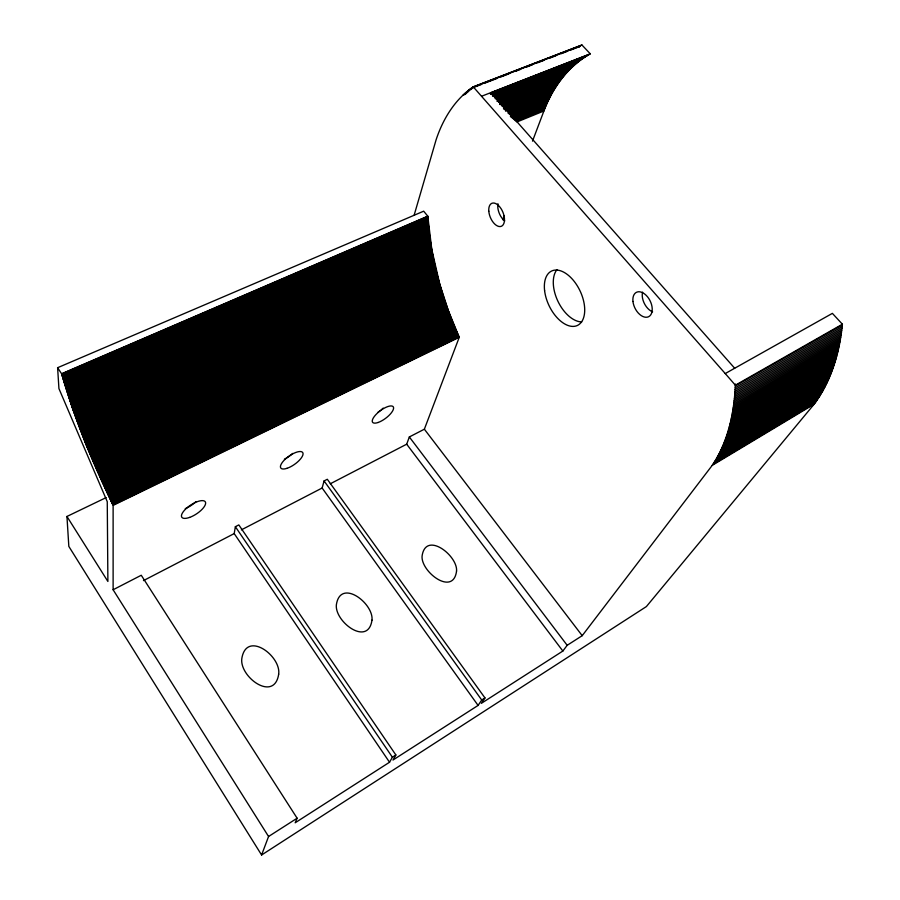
<?xml version="1.0" encoding="UTF-8"?>
<svg xmlns="http://www.w3.org/2000/svg" width="900" height="900" viewBox="0 0 900 900"><rect width="100%" height="100%" fill="white"/><g stroke="black" fill="none" stroke-linecap="round" stroke-linejoin="round"><path stroke-width="1.35" d="M241.357 529.875L322.132 488.014L324.079 480.938L327.308 479.272L484.976 697.939L481.32 703.361L562.86 651.038L567.18 645.3L582.21 635.67L712.204 465.39C728.303 441.551 734.299 412.369 735.401 384.019M106.177 497.576L66.949 516.465L68.828 546.401L261.596 855L646.391 606.566L814.129 404.19C831.341 381.127 839.678 352.575 842.389 324.214L832.376 313.369L725.242 373.556L473.254 86.85C454.916 99.293 442.879 119.138 436.072 139.894L414.124 215.246M261.596 855L268.56 836.505L113.119 589.759L141.255 575.257L297.124 818.212L295.178 822.78L389.531 762.244L234.203 533.587L235.361 526.702L238.826 524.914L395.876 754.976L392.996 760.016L478.091 705.42L481.725 700.009L484.976 697.939M330.266 483.795L406.688 444.195L409.331 436.961L424.361 429.199L459.236 337.32L448.358 310.646L439.673 283.826L431.809 249.581L427.793 216.18L423.675 211.185L57.611 367.706L58.928 388.586L107.258 501.683L107.888 581.456L66.949 516.465M502.762 219.724L504.248 215.797M532.507 141.131L543.904 110.992C552.611 87.649 568.204 66.071 590.288 53.831L581.951 45L473.254 86.85M389.531 762.244L392.389 757.215L395.876 754.976M578.419 47.374L580.5 45.945L471.938 87.761M268.56 836.505L297.124 818.212M581.951 45L472.905 87.086M715.826 459.709L818.212 398.396M715.117 460.879L817.414 399.589M714.409 462.026L816.604 400.759M713.689 463.174L815.794 401.918M712.957 464.287L814.972 403.065M712.204 465.39L814.129 404.19M719.809 452.351L822.758 390.938M719.179 453.623L822.026 392.22M718.526 454.871L821.284 393.48M717.863 456.098L820.53 394.729M717.199 457.324L819.765 395.966M716.512 458.527L819 397.192M722.824 445.781L826.256 384.311M722.25 447.131L825.581 385.661M721.654 448.459L824.895 387.011M721.058 449.775L824.197 388.327M720.439 451.069L823.477 389.644M725.558 438.829L829.451 377.325M725.029 440.246L828.844 378.754M724.5 441.652L828.214 380.16M723.949 443.048L827.572 381.566M723.398 444.42L826.92 382.95M727.515 432.99L831.803 371.486M727.043 434.475L831.229 372.971M726.559 435.938L830.655 374.434M726.064 437.389L830.059 375.885M729.27 426.915L833.951 365.423M728.854 428.456L833.434 366.964M728.415 429.986L832.905 368.483M727.976 431.494L832.354 369.99M730.462 422.201L835.425 360.743M730.08 423.787L834.941 362.317M729.686 425.363L834.457 363.881M731.857 415.733L837.202 354.319M731.531 417.375L836.786 355.939M731.183 418.995L836.347 357.559M730.834 420.604L835.886 359.156M732.769 410.726L838.406 349.369M732.476 412.414L838.024 351.034M732.173 414.079L837.619 352.676M733.545 405.608L839.475 344.306M733.298 407.329L839.137 346.005M733.039 409.039L838.778 347.692M734.209 400.376L840.42 339.142M733.995 402.131L840.127 340.875M733.781 403.886L839.801 342.596M734.738 395.032L841.241 333.877M734.569 396.821L840.982 335.644M734.4 398.61L840.712 337.399M735.019 391.41L841.714 330.311M734.884 393.221L841.489 332.1M842.389 324.214L735.356 385.189L725.242 373.556M735.334 385.886L842.321 324.889M735.244 387.743L842.13 326.711M735.131 389.576L841.939 328.522M143.46 580.613L234.203 533.587M57.611 367.706L61.594 373.759L72.596 408.577L86.209 444.938L112.039 503.156L458.359 335.351M112.343 503.764L458.595 335.891M112.039 503.156L112.635 504.382L458.843 336.431M112.635 504.382L112.927 504.99L459.079 336.971M113.119 589.759L113.119 505.373L459.236 337.32M109.688 498.285L456.457 330.998M109.98 498.892L456.683 331.549M110.272 499.5L456.919 332.089M110.565 500.108L457.155 332.629M110.869 500.726L457.402 333.18M111.161 501.334L457.639 333.72M111.454 501.941L457.875 334.26M111.746 502.549L458.111 334.8M107.37 493.391L454.601 326.632M107.663 494.01L454.838 327.173M107.944 494.618L455.062 327.724M108.236 495.225L455.287 328.275M108.529 495.844L455.524 328.815M108.821 496.451L455.749 329.366M109.114 497.059L455.985 329.906M109.395 497.666L456.221 330.457M105.367 489.116L453.037 322.796M105.649 489.724L453.251 323.348M105.941 490.331L453.476 323.887M106.222 490.95L453.701 324.439M106.504 491.558L453.926 324.99M106.796 492.176L454.151 325.541M107.089 492.784L454.376 326.081M103.106 484.211L451.282 318.386M103.388 484.819L451.496 318.938M103.669 485.438L451.721 319.489M103.95 486.045L451.935 320.04M104.231 486.664L452.149 320.591M104.513 487.271L452.374 321.142M104.794 487.89L452.588 321.694M105.086 488.498L452.812 322.245M101.149 479.914L449.798 314.527M101.43 480.532L450.011 315.079M101.7 481.14L450.225 315.63M101.981 481.759L450.428 316.181M102.263 482.366L450.641 316.733M102.544 482.985L450.855 317.284M102.825 483.593L451.069 317.835M98.944 475.009L448.155 310.095M99.214 475.616L448.358 310.646M99.495 476.235L448.56 311.197M99.765 476.843L448.774 311.76M100.046 477.461L448.976 312.311M100.316 478.08L449.179 312.863M100.597 478.688L449.381 313.414M100.867 479.306L449.595 313.965M96.772 470.093L446.569 305.64M97.043 470.711L446.771 306.202M97.312 471.319L446.963 306.754M97.582 471.938L447.165 307.316M97.853 472.545L447.356 307.868M98.123 473.164L447.559 308.43M98.404 473.782L447.761 308.981M98.674 474.39L447.964 309.532M94.635 465.176L445.05 301.185M94.905 465.795L445.23 301.748M95.175 466.402L445.421 302.299M95.434 467.021L445.613 302.861M95.704 467.64L445.804 303.412M95.974 468.248L445.995 303.975M96.233 468.866L446.186 304.526M96.502 469.474L446.377 305.089M92.801 460.879L443.756 297.281M93.06 461.498L443.936 297.832M93.319 462.105L444.116 298.395M93.589 462.724L444.308 298.957M93.847 463.343L444.488 299.509M94.106 463.95L444.668 300.071M94.376 464.569L444.859 300.634M90.731 455.974L442.339 292.804M90.99 456.581L442.507 293.355M91.249 457.2L442.688 293.918M91.496 457.808L442.856 294.48M91.755 458.426L443.036 295.043M92.014 459.045L443.216 295.594M92.272 459.652L443.396 296.156M92.543 460.271L443.576 296.719M88.695 451.069L440.978 288.315M88.954 451.676L441.146 288.877M89.201 452.295L441.304 289.44M89.449 452.902L441.473 290.002M89.707 453.521L441.652 290.565M89.966 454.129L441.821 291.116M90.214 454.748L441.99 291.679M90.472 455.355L442.159 292.241M86.704 446.164L439.673 283.826M86.951 446.782L439.83 284.389M87.199 447.39L439.999 284.951M87.446 447.998L440.156 285.514M87.694 448.616L440.314 286.076M87.941 449.224L440.483 286.639M88.189 449.843L440.64 287.19M88.448 450.45L440.809 287.752M84.983 441.889L438.581 279.9M85.23 442.496L438.739 280.451M85.478 443.104L438.896 281.014M85.714 443.723L439.043 281.576M85.961 444.33L439.2 282.139M86.209 444.938L439.358 282.701M86.456 445.556L439.515 283.264M83.059 436.995L437.4 275.4M83.295 437.614L437.546 275.963M83.543 438.221L437.692 276.525M83.779 438.829L437.839 277.088M84.015 439.436L437.985 277.65M84.263 440.055L438.131 278.213M84.499 440.662L438.289 278.775M84.746 441.27L438.435 279.338M81.18 432.124L436.275 270.9M81.416 432.731L436.41 271.463M81.641 433.339L436.556 272.025M81.877 433.957L436.691 272.588M82.114 434.565L436.826 273.15M82.35 435.173L436.973 273.713M82.586 435.78L437.119 274.275M82.823 436.387L437.254 274.838M79.335 427.264L435.218 266.4M79.56 427.871L435.341 266.963M79.796 428.479L435.476 267.525M80.021 429.086L435.6 268.088M80.246 429.694L435.735 268.65M80.483 430.301L435.87 269.213M80.719 430.909L436.005 269.775M80.944 431.516L436.14 270.338M77.535 422.415L434.216 261.911M77.76 423.022L434.34 262.474M77.985 423.63L434.464 263.036M78.199 424.238L434.588 263.599M78.424 424.834L434.711 264.161M78.66 425.441L434.835 264.724M78.885 426.049L434.959 265.286M79.11 426.656L435.082 265.838M75.769 417.589L433.282 257.423M75.994 418.185L433.395 257.985M76.207 418.793L433.507 258.548M76.433 419.4L433.631 259.099M76.646 419.996L433.744 259.661M76.871 420.604L433.856 260.224M77.085 421.211L433.98 260.786M77.31 421.808L434.093 261.349M74.059 412.774L432.416 252.934M74.272 413.37L432.517 253.496M74.486 413.978L432.63 254.059M74.7 414.574L432.731 254.621M74.914 415.181L432.844 255.172M75.127 415.777L432.945 255.735M75.341 416.385L433.058 256.298M75.555 416.981L433.17 256.86M72.383 407.981L431.606 248.456M72.596 408.577L431.707 249.019M72.799 409.174L431.809 249.581M73.013 409.77L431.899 250.132M73.215 410.377L432 250.695M73.429 410.974L432.101 251.257M73.631 411.57L432.202 251.82M73.845 412.166L432.315 252.371M70.56 402.615L430.785 243.439M70.763 403.2L430.875 243.99M70.954 403.796L430.965 244.553M71.156 404.392L431.055 245.104M71.359 404.989L431.145 245.666M71.561 405.585L431.235 246.229M71.775 406.181L431.325 246.78M71.977 406.777L431.415 247.343M72.18 407.385L431.516 247.905M68.985 397.868L430.121 238.984M69.176 398.452L430.2 239.535M69.367 399.049L430.279 240.086M69.57 399.645L430.369 240.649M69.761 400.23L430.447 241.2M69.964 400.826L430.526 241.763M70.155 401.423L430.616 242.314M70.358 402.019L430.695 242.876M67.455 393.142L429.525 234.54M67.646 393.728L429.604 235.091M67.826 394.324L429.671 235.643M68.017 394.909L429.739 236.205M68.209 395.505L429.817 236.756M68.4 396.09L429.896 237.308M68.591 396.675L429.964 237.87M68.794 397.271L430.043 238.421M65.79 387.866L428.94 229.556M65.97 388.451L429.007 230.107M66.15 389.036L429.064 230.659M66.341 389.621L429.131 231.21M66.521 390.206L429.188 231.773M66.712 390.791L429.255 232.324M66.892 391.376L429.322 232.875M67.084 391.961L429.39 233.426M67.264 392.558L429.457 233.977M64.361 383.197L428.49 225.146M64.541 383.782L428.546 225.697M64.721 384.368L428.603 226.249M64.89 384.941L428.647 226.8M65.07 385.526L428.704 227.351M65.25 386.111L428.76 227.903M65.43 386.696L428.827 228.454M65.61 387.281L428.884 229.005M62.82 378L428.074 220.219M62.989 378.574L428.108 220.759M63.157 379.147L428.152 221.31M63.326 379.733L428.197 221.861M63.495 380.306L428.243 222.401M63.675 380.88L428.299 222.953M63.844 381.465L428.344 223.504M64.013 382.039L428.389 224.055M64.192 382.624L428.445 224.595M61.594 373.759L427.793 216.18M61.661 373.973L427.804 216.394M61.819 374.546L427.838 216.934M61.988 375.12L427.871 217.485M62.156 375.694L427.916 218.025M62.314 376.267L427.95 218.576M62.483 376.841L427.984 219.116M62.651 377.426L428.029 219.667M516.904 121.984L543.904 110.992M512.775 118.541L546.356 104.951M513.585 119.205L545.85 106.144M514.406 119.891L545.344 107.336M515.227 120.566L544.86 108.54M516.071 121.264L544.376 109.755M510.109 114.784L549.045 99.112M510.885 115.414L548.483 100.26M510.379 116.573L547.942 101.419M511.166 117.225L547.403 102.589M511.965 117.877L546.874 103.759M507.656 111.24L551.981 93.476M508.387 111.836L551.374 94.59M507.836 112.95L550.778 95.704M508.59 113.546L550.192 96.829M509.344 114.165L549.608 97.965M503.483 108.698L555.165 88.076M504.169 109.237L554.512 89.134M504.855 109.8L553.86 90.214M505.553 110.362L553.23 91.294M505.62 111.195L552.6 92.385M502.144 104.591L559.316 81.9M501.48 105.593L558.596 82.901M502.132 106.099L557.887 83.914M502.774 106.605L557.201 84.938M503.438 107.111L556.515 85.972M504.101 107.64L555.829 87.019M497.902 101.498L564.592 75.15M498.488 101.903L563.805 76.084M499.084 102.33L563.029 77.029M499.68 102.758L562.275 77.985M500.287 103.196L561.521 78.941M499.601 104.175L560.767 79.92M500.22 104.636L560.036 80.899M495.338 97.414L572.062 67.264M495.832 97.718L571.196 68.096M495.045 98.55L570.341 68.94M496.856 98.381L569.486 69.795M496.08 99.236L568.642 70.65M496.609 99.596L567.821 71.528M497.137 99.968L567 72.416M497.689 100.35L566.19 73.316M496.946 101.25L565.38 74.228M491.512 94.388L582.221 58.916M491.918 94.567L581.254 59.614M492.334 94.748L580.298 60.322M492.75 94.95L579.341 61.042M493.346 95.096L578.396 61.785M492.491 95.828L577.462 62.527M492.941 96.052L576.54 63.281M493.402 96.3L575.629 64.058M493.875 96.559L574.729 64.845M494.359 96.829L573.829 65.633M494.843 97.121L572.94 66.442M481.601 96.233L590.288 53.831M491.49 92.576L589.252 54.416M490.545 93.15L588.217 55.024M490.905 93.24L587.194 55.642M491.276 93.341L586.181 56.273M490.354 93.96L585.18 56.914M490.736 94.095L584.19 57.566M491.119 94.23L583.2 58.241M470.993 88.448L481.444 84.42M484.065 83.407L497.126 78.379M501.053 76.86L508.894 73.845M515.419 71.325L520.65 69.311M525.881 67.297L532.406 64.778M537.637 62.764L544.174 60.255M549.394 58.241L555.93 55.721M561.161 53.708L567.697 51.188M570.308 50.175L579.454 46.654M470.059 89.145L472.669 88.144M469.125 89.854L471.735 88.853M468.202 90.585L470.812 89.584M466.402 92.081L469.001 91.08M465.514 92.858L468.113 91.856M464.625 93.634L467.224 92.633M463.759 94.433L466.358 93.431M462.904 95.242L465.491 94.241M491.141 92.509L734.681 368.246M424.361 429.199L582.21 635.67M409.331 436.961L567.18 645.3M406.688 444.195L562.86 651.038M324.079 480.938L481.725 700.009M322.132 488.014L478.091 705.42M235.361 526.702L392.389 757.215M504.731 220.939A12.386 6.851 67.7 0 1 497.947 203.771M581.692 321.919A30.015 17.303 64.6 0 1 557.887 301.196A30.015 17.303 64.6 0 1 556.942 269.674M292.714 453.42A13.376 5.04 -35.3 0 1 284.377 459.202M195.975 501.593A14.018 5.378 -33.2 0 1 185.254 508.646M383.186 408.105A12.881 4.714 -37 0 1 381.577 409.567M380.723 410.265A12.881 4.714 -37 0 1 378.011 412.2M652.601 311.85A13.579 8.46 63.4 0 1 642.555 292.14M456.559 570.994C453.33 596.857 420.604 571.658 422.089 556.02C425.678 530.595 457.796 555.57 456.559 570.994M371.981 620.123C368.123 647.212 334.226 621.529 336.397 604.575C340.616 577.946 373.871 603.394 371.981 620.123M278.674 674.212C274.275 702.788 238.916 676.744 241.864 658.249C246.623 630.18 281.295 655.988 278.674 674.212M632.959 301.478A13.635 8.404 63.4 0 0 648.54 316.755A13.635 8.404 63.4 0 0 646.144 295.29A13.635 8.404 63.4 0 0 632.959 301.478M488.801 211.208A12.431 6.795 67.6 0 0 501.311 226.305A12.431 6.795 67.6 0 0 499.736 206.854A12.431 6.795 67.6 0 0 488.801 211.208M544.601 290.632A30.128 17.168 64.6 0 0 577.26 325.53A30.128 17.168 64.6 0 0 571.736 278.494A30.128 17.168 64.6 0 0 544.601 290.632M189.619 517.41A14.051 5.288 -33.3 0 0 205.414 502.02A14.051 5.288 -33.3 0 0 185.591 509.108A14.051 5.288 -33.3 0 0 189.619 517.41M287.01 468.315A13.41 4.961 -35.3 0 0 303.007 453.274A13.41 4.961 -35.3 0 0 285.21 459.202A13.41 4.961 -35.3 0 0 287.01 468.315M378.124 422.483A12.904 4.635 -37 0 0 393.581 407.689A12.904 4.635 -37 0 0 377.066 413.438A12.904 4.635 -37 0 0 378.124 422.483"/></g></svg>
